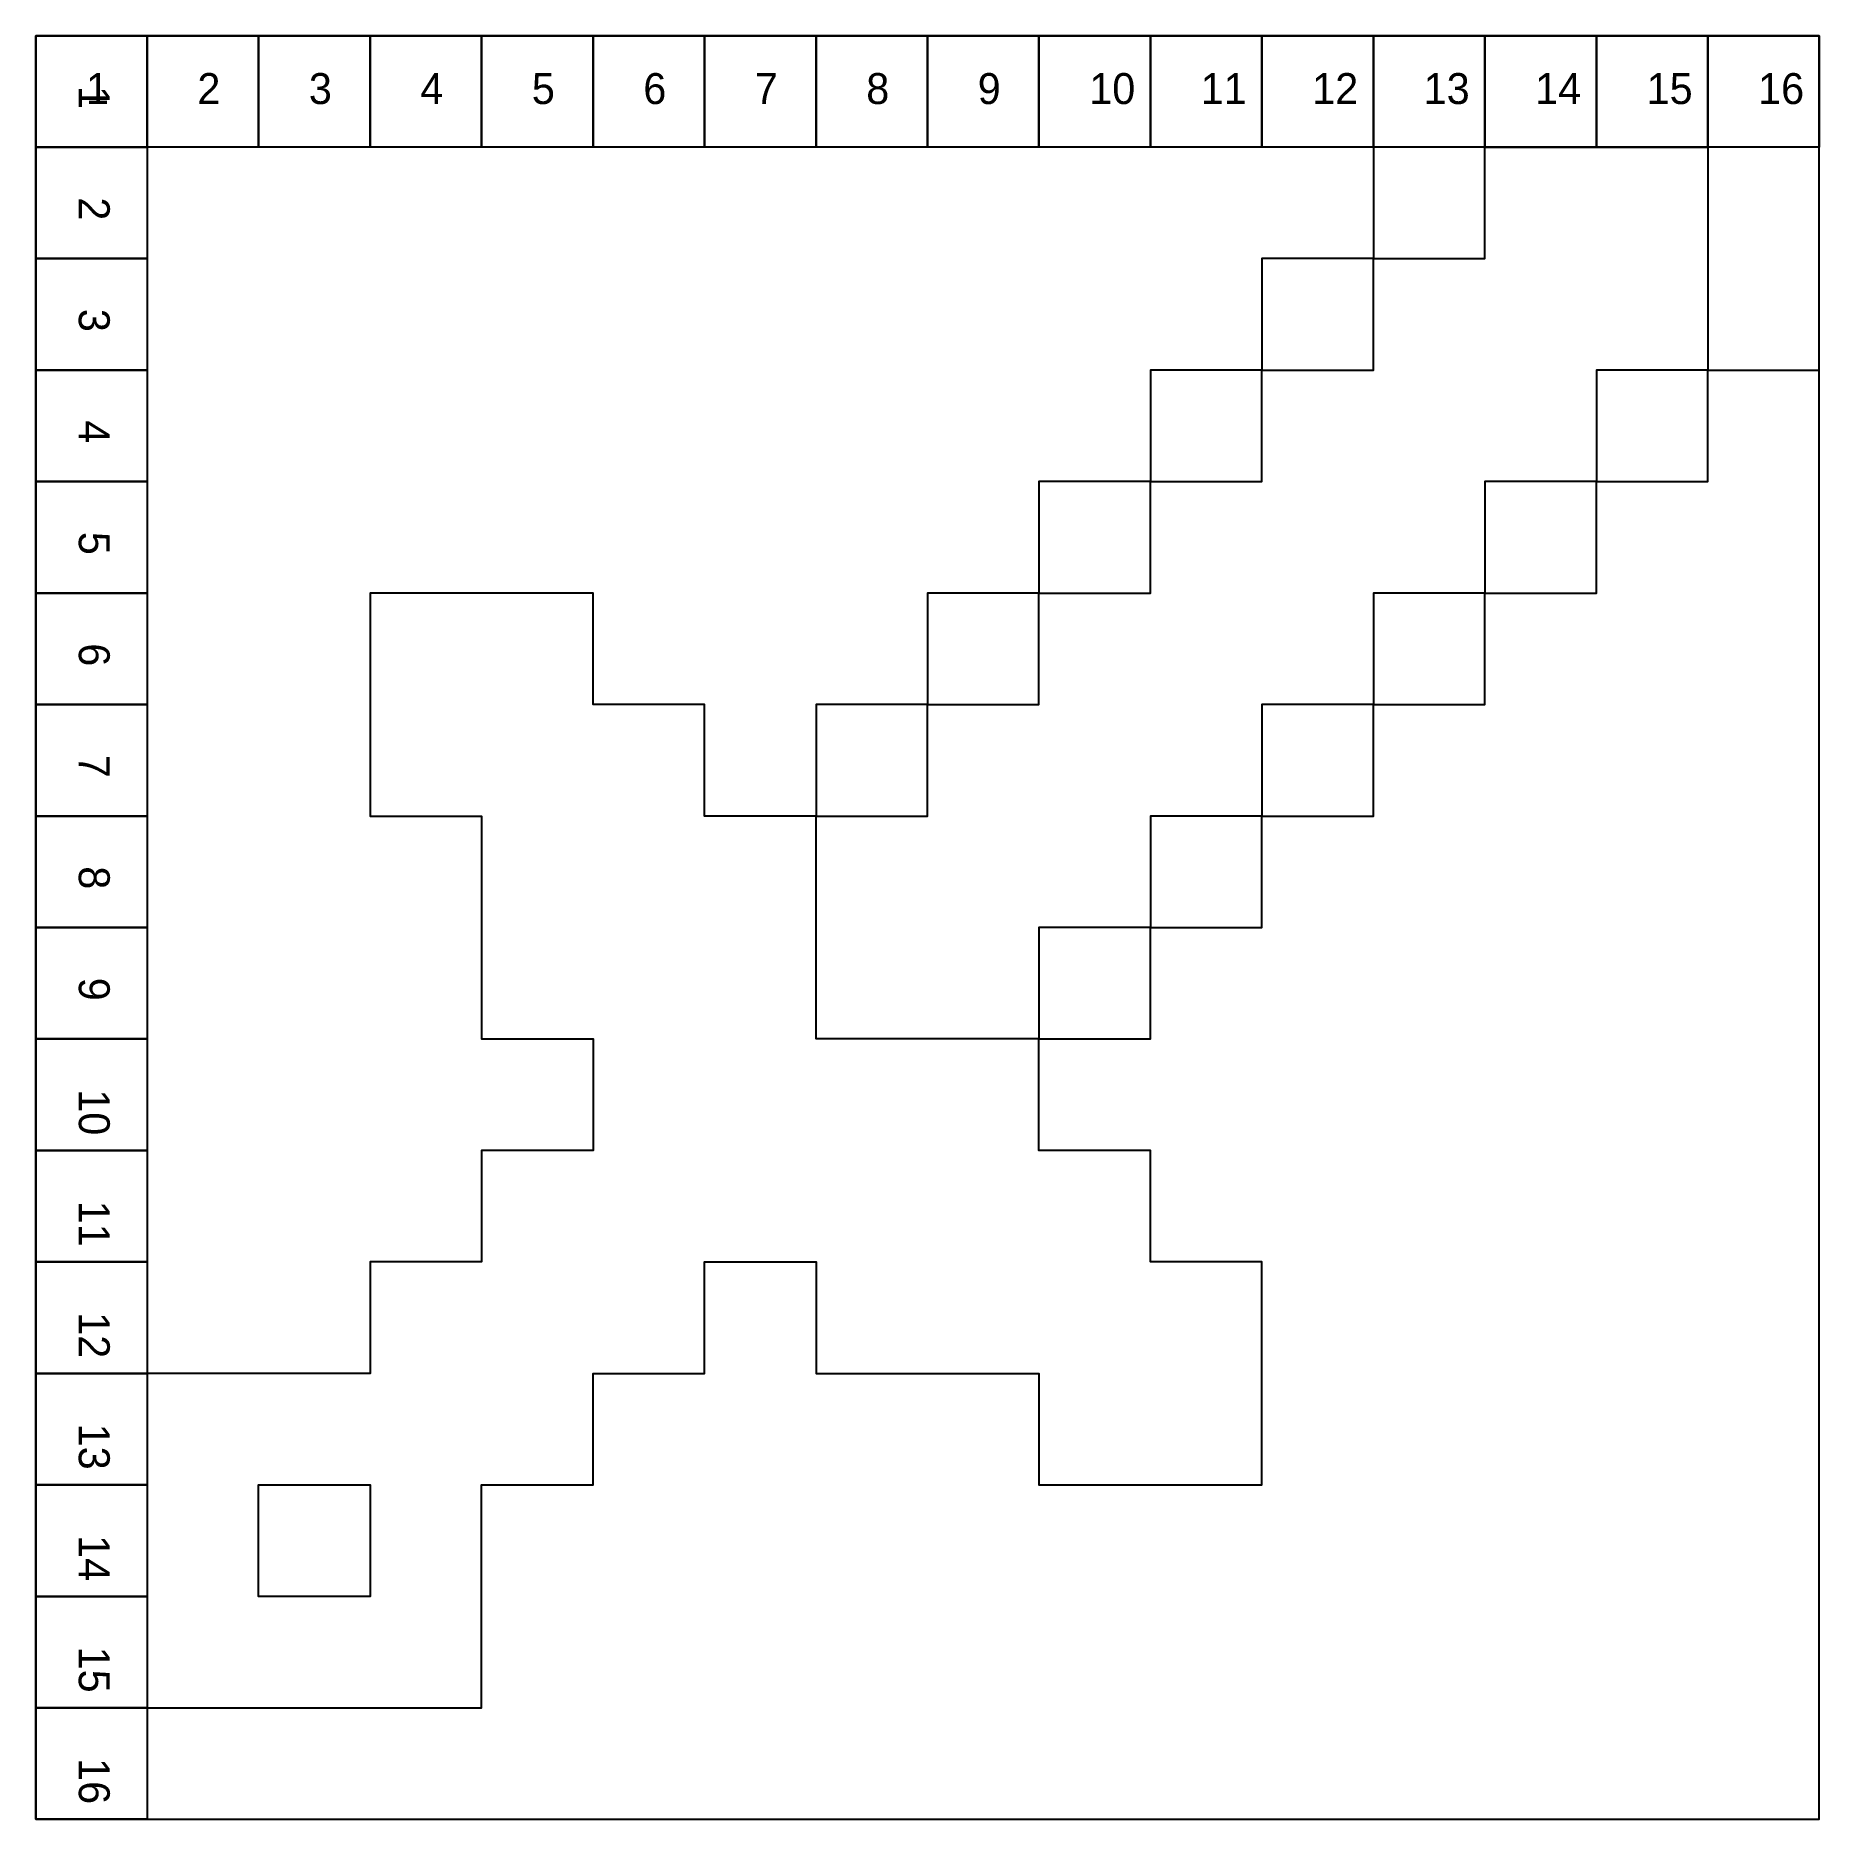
# Model space of a CAD drawing. Extents: x 110 to 686, y 0 to 576.
import ezdxf

# ---------------------------------------------------------------- set-up
doc = ezdxf.new("R2010")
doc.units = 0
doc.header["$MEASUREMENT"] = 0

msp = doc.modelspace()

# ---------------------------------------------------------------- linework, layer by layer
at = {"linetype": 'Continuous'}
msp.add_lwpolyline([(110, 0), (686, 0), (686, 576), (110, 576)], close=True, dxfattribs=at)
at = {"color": 1, "linetype": 'Continuous'}
for points in [[(146, 576), (146, 540), (110, 540), (110, 576)], [(110, 576), (146, 576), (146, 540), (110, 540)], [(146, 576), (182, 576), (182, 540), (146, 540)], [(182, 576), (218, 576), (218, 540), (182, 540)], [(218, 576), (254, 576), (254, 540), (218, 540)], [(254, 576), (290, 576), (290, 540), (254, 540)], [(290, 576), (326, 576), (326, 540), (290, 540)], [(326, 576), (362, 576), (362, 540), (326, 540)], [(362, 576), (398, 576), (398, 540), (362, 540)], [(398, 576), (434, 576), (434, 540), (398, 540)], [(434, 576), (470, 576), (470, 540), (434, 540)], [(470, 576), (506, 576), (506, 540), (470, 540)], [(506, 576), (542, 576), (542, 540), (506, 540)], [(542, 576), (578, 576), (578, 540), (542, 540)], [(578, 576), (614, 576), (614, 540), (578, 540)], [(614, 576), (650, 576), (650, 540), (614, 540)], [(650, 576), (686, 576), (686, 540), (650, 540)], [(146, 540), (146, 504), (110, 504), (110, 540)], [(146, 504), (146, 468), (110, 468), (110, 504)], [(146, 468), (146, 432), (110, 432), (110, 468)], [(146, 432), (146, 396), (110, 396), (110, 432)], [(146, 396), (146, 360), (110, 360), (110, 396)], [(146, 360), (146, 324), (110, 324), (110, 360)], [(146, 324), (146, 288), (110, 288), (110, 324)], [(146, 288), (146, 252), (110, 252), (110, 288)], [(146, 252), (146, 216), (110, 216), (110, 252)], [(146, 216), (146, 180), (110, 180), (110, 216)], [(146, 180), (146, 144), (110, 144), (110, 180)], [(146, 144), (146, 108), (110, 108), (110, 144)], [(146, 108), (146, 72), (110, 72), (110, 108)], [(146, 72), (146, 36), (110, 36), (110, 72)], [(146, 36), (146, 0), (110, 0), (110, 36)]]:
    msp.add_lwpolyline(points, close=True, dxfattribs=at)
for points in [[(578, 558), (578, 540), (560, 540), (542, 540), (542, 522), (542, 504), (524, 504), (506, 504), (506, 486), (506, 468), (488, 468), (470, 468), (470, 450), (470, 432), (452, 432), (434, 432), (434, 414), (434, 396), (416, 396), (398, 396), (398, 378), (398, 360), (380, 360), (362, 360), (362, 342), (362, 324), (344, 324), (326, 324), (326, 342), (326, 360), (308, 360), (290, 360), (290, 378), (290, 396), (254, 396), (218, 396), (218, 360), (218, 324), (236, 324), (254, 324), (254, 288), (254, 252), (272, 252), (290, 252), (290, 234), (290, 216), (272, 216), (254, 216), (254, 198), (254, 180), (236, 180), (218, 180), (218, 162), (218, 144), (182, 144), (146, 144), (146, 90), (146, 36), (200, 36), (254, 36), (254, 72), (254, 108), (272, 108), (290, 108), (290, 126), (290, 144), (308, 144), (326, 144), (326, 162), (326, 180), (344, 180), (362, 180), (362, 162), (362, 144), (398, 144), (434, 144), (434, 126), (434, 108), (470, 108), (506, 108), (506, 144), (506, 180), (488, 180), (470, 180), (470, 198), (470, 216), (452, 216), (434, 216), (434, 234), (434, 252), (452, 252), (470, 252), (470, 270), (470, 288), (488, 288), (506, 288), (506, 306), (506, 324), (524, 324), (542, 324), (542, 342), (542, 360), (560, 360), (578, 360), (578, 378), (578, 396), (596, 396), (614, 396), (614, 414), (614, 432), (632, 432), (650, 432), (650, 450), (650, 468), (668, 468), (686, 468), (686, 522), (686, 576), (632, 576), (578, 576)], [(650, 504), (650, 468), (632, 468), (614, 468), (614, 450), (614, 432), (596, 432), (578, 432), (578, 414), (578, 396), (560, 396), (542, 396), (542, 378), (542, 360), (524, 360), (506, 360), (506, 342), (506, 324), (488, 324), (470, 324), (470, 306), (470, 288), (452, 288), (434, 288), (434, 270), (434, 252), (398, 252), (362, 252), (362, 288), (362, 324), (380, 324), (398, 324), (398, 342), (398, 360), (416, 360), (434, 360), (434, 378), (434, 396), (452, 396), (470, 396), (470, 414), (470, 432), (488, 432), (506, 432), (506, 450), (506, 468), (524, 468), (542, 468), (542, 486), (542, 504), (560, 504), (578, 504), (578, 522), (578, 540), (614, 540), (650, 540)], [(218, 90), (218, 72), (200, 72), (182, 72), (182, 90), (182, 108), (200, 108), (218, 108)]]:
    msp.add_lwpolyline(points, close=True)

# ---------------------------------------------------------------- texts
at = {"linetype": 'Continuous', "char_height": 10, "attachment_point": 1, "rotation": 270}
for s, insert in [('1', (133.92, 559.78)), ('2', (133.92, 523.78)), ('3', (133.92, 487.78)), ('4', (133.92, 451.78)), ('5', (133.92, 415.78)), ('6', (133.92, 379.78)), ('7', (133.92, 343.78)), ('8', (133.92, 307.78)), ('9', (133.92, 271.78)), ('10', (133.92, 235.78)), ('11', (133.92, 199.78)), ('12', (133.92, 163.78)), ('13', (133.92, 127.78)), ('14', (133.92, 91.78)), ('15', (133.92, 55.78)), ('16', (133.92, 19.78))]:
    msp.add_mtext_dynamic_manual_height_columns(s, width=860.969, gutter_width=50, heights=[0], dxfattribs=dict(at, insert=insert))
at = {"linetype": 'Continuous', "char_height": 10, "attachment_point": 1}
for s, insert in [('1', (126.22, 563.92)), ('2', (162.22, 563.92)), ('3', (198.22, 563.92)), ('4', (234.22, 563.92)), ('5', (270.22, 563.92)), ('6', (306.22, 563.92)), ('7', (342.22, 563.92)), ('8', (378.22, 563.92)), ('9', (414.22, 563.92)), ('10', (450.22, 563.92)), ('11', (486.22, 563.92)), ('12', (522.22, 563.92)), ('13', (558.22, 563.92)), ('14', (594.22, 563.92)), ('15', (630.22, 563.92)), ('16', (666.22, 563.92))]:
    msp.add_mtext_dynamic_manual_height_columns(s, width=860.969, gutter_width=50, heights=[0], dxfattribs=dict(at, insert=insert))

doc.saveas('drawing.dxf')
